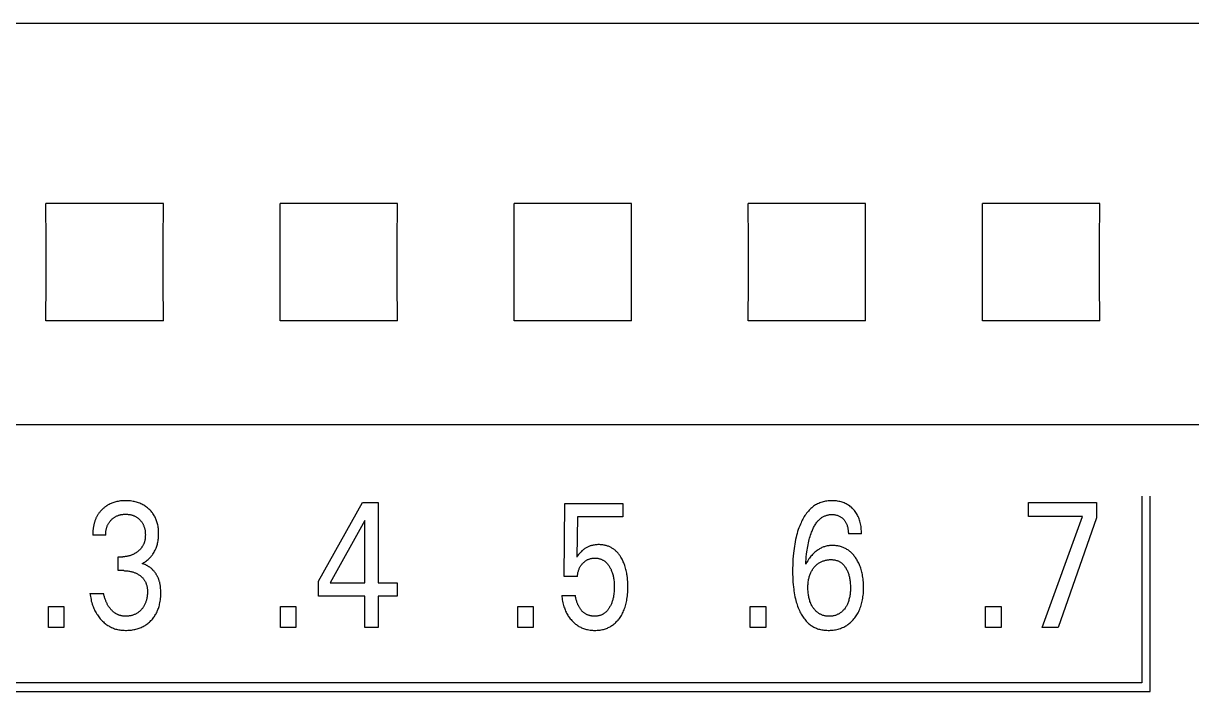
# Model space of a CAD drawing. Extents: x 867151 to 1787449, y -2071112 to -1028603.
# Drawn here: x 871172.4 to 871187.38, y -1032649.93 to -1032641.38 of the extents above; entities that cross this region are included whole.
import ezdxf

# ---------------------------------------------------------------- set-up
doc = ezdxf.new("R2010")
doc.units = 0
doc.header["$LTSCALE"] = 4
doc.header["$MEASUREMENT"] = 0
doc.layers.get('0').update_dxf_attribs({"linetype": 'CONTINUOUS'})
doc.layers.add('20000_FRONT_O', color=7, linetype='CONTINUOUS')

# ---------------------------------------------------------------- blocks, each defined once
blk = doc.blocks.new('CPU')
at = {"layer": '20000_FRONT_O', "color": 7, "linetype": 'Continuous'}
for p, q in [((82834.571, 11059.249), (82782.058, 11059.248)), ((82797.71, 11056.944), (82796.206, 11056.944)), ((82800.71, 11056.944), (82799.206, 11056.944)), ((82803.71, 11056.944), (82802.206, 11056.944)), ((82806.71, 11056.944), (82805.206, 11056.944)), ((82809.71, 11056.944), (82808.206, 11056.944)), ((82797.71, 11055.441), (82796.206, 11055.441)), ((82800.71, 11055.441), (82799.206, 11055.441)), ((82803.71, 11055.441), (82802.206, 11055.441)), ((82806.71, 11055.441), (82805.206, 11055.441)), ((82809.71, 11055.441), (82808.206, 11055.441)), ((82834.558, 11054.109), (82782.058, 11054.109)), ((82810.248, 11053.193), (82810.248, 11050.803)), ((82810.358, 11050.693), (82810.358, 11053.193)), ((82799.698, 11052.106), (82800.262, 11053.113)), ((82800.262, 11053.113), (82800.464, 11053.113)), ((82800.464, 11053.113), (82800.464, 11052.087)), ((82802.845, 11052.168), (82802.856, 11053.103)), ((82802.856, 11053.103), (82803.597, 11053.103)), ((82803.597, 11053.103), (82803.597, 11052.929)), ((82808.798, 11052.933), (82808.798, 11053.113)), ((82808.798, 11053.113), (82809.668, 11053.113)), ((82809.668, 11053.113), (82809.668, 11052.916)), ((82800.293, 11052.885), (82799.847, 11052.087)), ((82800.293, 11052.087), (82800.293, 11052.885)), ((82803.017, 11052.929), (82803.007, 11052.414)), ((82803.597, 11052.929), (82803.017, 11052.929)), ((82809.488, 11052.933), (82808.798, 11052.933)), ((82808.972, 11051.513), (82809.488, 11052.933)), ((82809.668, 11052.916), (82809.178, 11051.513)), ((82796.972, 11052.696), (82796.806, 11052.696)), ((82806.657, 11052.712), (82806.489, 11052.712)), ((82797.132, 11052.241), (82797.132, 11052.42)), ((82797.132, 11052.42), (82797.189, 11052.42)), ((82797.202, 11052.241), (82797.132, 11052.241)), ((82799.698, 11051.913), (82799.698, 11052.106)), ((82803.017, 11052.168), (82802.845, 11052.168)), ((82796.769, 11051.949), (82796.944, 11051.949)), ((82799.847, 11052.087), (82800.293, 11052.087)), ((82800.464, 11052.087), (82800.706, 11052.087)), ((82800.706, 11052.087), (82800.706, 11051.913)), ((82800.293, 11051.913), (82799.698, 11051.913)), ((82800.293, 11051.513), (82800.293, 11051.913)), ((82800.464, 11051.913), (82800.464, 11051.513)), ((82800.706, 11051.913), (82800.464, 11051.913)), ((82802.816, 11051.924), (82802.991, 11051.924)), ((82796.239, 11051.513), (82796.239, 11051.782)), ((82796.239, 11051.782), (82796.436, 11051.782)), ((82796.436, 11051.782), (82796.436, 11051.513)), ((82799.21, 11051.513), (82799.21, 11051.782)), ((82799.21, 11051.782), (82799.407, 11051.782)), ((82799.407, 11051.782), (82799.407, 11051.513)), ((82802.252, 11051.513), (82802.252, 11051.782)), ((82802.252, 11051.782), (82802.45, 11051.782)), ((82802.45, 11051.782), (82802.45, 11051.513)), ((82805.232, 11051.513), (82805.232, 11051.782)), ((82805.232, 11051.782), (82805.43, 11051.782)), ((82805.43, 11051.782), (82805.43, 11051.513)), ((82808.248, 11051.513), (82808.248, 11051.782)), ((82808.248, 11051.782), (82808.445, 11051.782)), ((82808.445, 11051.782), (82808.445, 11051.513)), ((82796.436, 11051.513), (82796.239, 11051.513)), ((82799.407, 11051.513), (82799.21, 11051.513)), ((82800.464, 11051.513), (82800.293, 11051.513)), ((82802.45, 11051.513), (82802.252, 11051.513)), ((82805.43, 11051.513), (82805.232, 11051.513)), ((82808.445, 11051.513), (82808.248, 11051.513)), ((82809.178, 11051.513), (82808.972, 11051.513)), ((82810.248, 11050.803), (82786.518, 11050.803)), ((82786.408, 11050.693), (82810.358, 11050.693))]:
    blk.add_line(p, q, dxfattribs=at)
for points in [[(82796.206, 11055.441), (82796.208, 11055.94), (82796.208, 11056.446), (82796.206, 11056.944)], [(82797.71, 11055.441), (82797.708, 11055.94), (82797.708, 11056.446), (82797.71, 11056.944)], [(82799.206, 11055.441), (82799.208, 11055.94), (82799.208, 11056.446), (82799.206, 11056.944)], [(82800.71, 11055.441), (82800.708, 11055.94), (82800.708, 11056.446), (82800.71, 11056.944)], [(82802.206, 11055.441), (82802.208, 11055.94), (82802.208, 11056.446), (82802.206, 11056.944)], [(82803.71, 11055.441), (82803.708, 11055.94), (82803.708, 11056.446), (82803.71, 11056.944)], [(82805.206, 11055.441), (82805.208, 11055.94), (82805.208, 11056.446), (82805.206, 11056.944)], [(82806.71, 11055.441), (82806.708, 11055.94), (82806.708, 11056.446), (82806.71, 11056.944)], [(82808.206, 11055.441), (82808.208, 11055.94), (82808.208, 11056.446), (82808.206, 11056.944)], [(82809.71, 11055.441), (82809.708, 11055.94), (82809.708, 11056.446), (82809.71, 11056.944)], [(82797.001, 11053.082), (82796.994, 11053.078), (82796.987, 11053.073), (82796.98, 11053.069), (82796.973, 11053.064), (82796.966, 11053.059), (82796.959, 11053.054), (82796.953, 11053.049), (82796.946, 11053.043), (82796.94, 11053.038), (82796.934, 11053.032), (82796.928, 11053.026), (82796.922, 11053.021), (82796.916, 11053.015), (82796.91, 11053.009), (82796.905, 11053.003), (82796.9, 11052.996), (82796.895, 11052.99), (82796.889, 11052.984), (82796.885, 11052.977), (82796.88, 11052.97), (82796.875, 11052.964), (82796.871, 11052.957), (82796.867, 11052.95), (82796.862, 11052.943), (82796.858, 11052.935), (82796.854, 11052.928), (82796.851, 11052.92), (82796.847, 11052.912), (82796.844, 11052.904), (82796.84, 11052.896), (82796.837, 11052.888), (82796.834, 11052.88), (82796.831, 11052.872), (82796.829, 11052.864), (82796.826, 11052.856), (82796.824, 11052.848), (82796.822, 11052.839), (82796.82, 11052.831), (82796.818, 11052.821), (82796.816, 11052.81), (82796.814, 11052.8), (82796.812, 11052.79), (82796.811, 11052.78), (82796.809, 11052.769), (82796.808, 11052.759), (82796.807, 11052.748), (82796.807, 11052.738), (82796.806, 11052.728), (82796.806, 11052.717), (82796.806, 11052.707), (82796.806, 11052.696)], [(82797.44, 11052.331), (82797.451, 11052.337), (82797.462, 11052.344), (82797.473, 11052.351), (82797.483, 11052.359), (82797.494, 11052.366), (82797.504, 11052.375), (82797.514, 11052.383), (82797.524, 11052.392), (82797.533, 11052.402), (82797.543, 11052.411), (82797.552, 11052.422), (82797.56, 11052.432), (82797.569, 11052.443), (82797.577, 11052.454), (82797.584, 11052.466), (82797.591, 11052.477), (82797.598, 11052.489), (82797.605, 11052.502), (82797.611, 11052.514), (82797.616, 11052.527), (82797.621, 11052.54), (82797.626, 11052.553), (82797.63, 11052.567), (82797.634, 11052.58), (82797.637, 11052.594), (82797.64, 11052.608), (82797.643, 11052.623), (82797.645, 11052.638), (82797.647, 11052.654), (82797.648, 11052.669), (82797.649, 11052.684), (82797.65, 11052.699), (82797.65, 11052.714), (82797.65, 11052.731), (82797.649, 11052.747), (82797.648, 11052.763), (82797.647, 11052.779), (82797.645, 11052.795), (82797.642, 11052.811), (82797.639, 11052.826), (82797.635, 11052.842), (82797.632, 11052.855), (82797.628, 11052.867), (82797.624, 11052.879), (82797.62, 11052.891), (82797.615, 11052.903), (82797.609, 11052.915), (82797.604, 11052.927), (82797.597, 11052.938), (82797.591, 11052.949), (82797.584, 11052.96), (82797.577, 11052.971), (82797.569, 11052.981), (82797.561, 11052.991), (82797.553, 11053.001), (82797.544, 11053.01), (82797.536, 11053.019), (82797.526, 11053.028), (82797.517, 11053.037), (82797.506, 11053.046), (82797.494, 11053.055), (82797.483, 11053.063), (82797.471, 11053.071), (82797.459, 11053.078), (82797.446, 11053.085), (82797.433, 11053.092), (82797.42, 11053.098), (82797.407, 11053.104), (82797.393, 11053.109), (82797.379, 11053.114), (82797.365, 11053.118), (82797.351, 11053.122), (82797.337, 11053.125), (82797.322, 11053.128), (82797.306, 11053.131), (82797.29, 11053.133), (82797.275, 11053.134), (82797.259, 11053.135), (82797.243, 11053.136), (82797.227, 11053.136), (82797.211, 11053.136), (82797.195, 11053.135), (82797.179, 11053.134), (82797.162, 11053.133), (82797.146, 11053.131), (82797.13, 11053.128), (82797.114, 11053.125), (82797.101, 11053.122), (82797.089, 11053.118), (82797.076, 11053.115), (82797.064, 11053.11), (82797.052, 11053.106), (82797.04, 11053.101), (82797.028, 11053.096), (82797.016, 11053.09), (82797.001, 11053.082)], [(82806.657, 11052.712), (82806.656, 11052.731), (82806.656, 11052.749), (82806.654, 11052.768), (82806.653, 11052.786), (82806.651, 11052.805), (82806.648, 11052.823), (82806.644, 11052.841), (82806.641, 11052.857), (82806.637, 11052.873), (82806.632, 11052.888), (82806.627, 11052.904), (82806.621, 11052.919), (82806.615, 11052.934), (82806.608, 11052.948), (82806.601, 11052.961), (82806.593, 11052.974), (82806.585, 11052.987), (82806.576, 11052.999), (82806.567, 11053.011), (82806.557, 11053.022), (82806.547, 11053.033), (82806.537, 11053.043), (82806.527, 11053.052), (82806.517, 11053.06), (82806.506, 11053.069), (82806.495, 11053.076), (82806.483, 11053.084), (82806.472, 11053.09), (82806.459, 11053.097), (82806.447, 11053.103), (82806.434, 11053.108), (82806.421, 11053.113), (82806.408, 11053.118), (82806.395, 11053.121), (82806.381, 11053.125), (82806.366, 11053.128), (82806.351, 11053.131), (82806.336, 11053.133), (82806.321, 11053.135), (82806.305, 11053.136), (82806.29, 11053.136), (82806.275, 11053.136), (82806.259, 11053.136), (82806.244, 11053.135), (82806.228, 11053.134), (82806.213, 11053.132), (82806.198, 11053.13), (82806.182, 11053.127), (82806.167, 11053.123), (82806.153, 11053.119), (82806.138, 11053.114), (82806.123, 11053.109), (82806.109, 11053.103), (82806.095, 11053.097), (82806.082, 11053.09), (82806.069, 11053.082), (82806.056, 11053.074), (82806.044, 11053.065), (82806.031, 11053.056), (82806.02, 11053.046), (82806.008, 11053.036), (82805.997, 11053.026), (82805.986, 11053.015), (82805.976, 11053.004), (82805.964, 11052.99), (82805.953, 11052.976), (82805.943, 11052.962), (82805.933, 11052.948), (82805.923, 11052.933), (82805.914, 11052.917), (82805.905, 11052.902), (82805.897, 11052.886), (82805.889, 11052.87), (82805.882, 11052.854), (82805.875, 11052.838), (82805.865, 11052.814), (82805.856, 11052.79), (82805.847, 11052.766), (82805.839, 11052.742), (82805.832, 11052.717), (82805.825, 11052.692), (82805.819, 11052.668), (82805.813, 11052.639), (82805.807, 11052.61), (82805.802, 11052.582), (82805.797, 11052.553), (82805.793, 11052.524), (82805.789, 11052.495), (82805.786, 11052.466), (82805.782, 11052.427), (82805.779, 11052.388), (82805.777, 11052.349), (82805.776, 11052.31), (82805.775, 11052.271), (82805.775, 11052.233), (82805.775, 11052.192)], [(82796.972, 11052.696), (82796.972, 11052.705), (82796.972, 11052.714), (82796.972, 11052.723), (82796.973, 11052.732), (82796.974, 11052.741), (82796.975, 11052.75), (82796.977, 11052.759), (82796.978, 11052.767), (82796.98, 11052.776), (82796.982, 11052.784), (82796.984, 11052.792), (82796.987, 11052.799), (82796.989, 11052.807), (82796.992, 11052.815), (82796.995, 11052.822), (82796.999, 11052.829), (82797.002, 11052.836), (82797.006, 11052.844), (82797.01, 11052.85), (82797.014, 11052.857), (82797.019, 11052.863), (82797.024, 11052.869), (82797.028, 11052.875), (82797.033, 11052.881), (82797.039, 11052.887), (82797.044, 11052.893), (82797.05, 11052.898), (82797.055, 11052.903), (82797.061, 11052.909), (82797.067, 11052.913), (82797.074, 11052.918), (82797.08, 11052.923), (82797.087, 11052.927), (82797.093, 11052.931), (82797.1, 11052.935), (82797.107, 11052.938), (82797.114, 11052.942), (82797.122, 11052.945), (82797.129, 11052.948), (82797.136, 11052.95), (82797.144, 11052.953), (82797.151, 11052.955), (82797.159, 11052.957), (82797.167, 11052.958), (82797.175, 11052.96), (82797.184, 11052.961), (82797.192, 11052.962), (82797.2, 11052.963), (82797.209, 11052.964), (82797.217, 11052.964), (82797.226, 11052.964), (82797.234, 11052.964), (82797.243, 11052.964), (82797.251, 11052.963), (82797.26, 11052.962), (82797.268, 11052.961), (82797.277, 11052.96), (82797.285, 11052.958), (82797.294, 11052.957), (82797.301, 11052.955), (82797.309, 11052.953), (82797.317, 11052.95), (82797.324, 11052.948), (82797.332, 11052.945), (82797.339, 11052.942), (82797.346, 11052.938), (82797.353, 11052.935), (82797.36, 11052.931), (82797.367, 11052.927), (82797.373, 11052.923), (82797.379, 11052.918), (82797.386, 11052.913), (82797.392, 11052.909), (82797.398, 11052.903), (82797.403, 11052.898), (82797.409, 11052.893), (82797.414, 11052.887), (82797.419, 11052.881), (82797.424, 11052.876), (82797.429, 11052.87), (82797.434, 11052.863), (82797.438, 11052.857), (82797.442, 11052.85), (82797.446, 11052.844), (82797.45, 11052.837), (82797.453, 11052.829), (82797.456, 11052.822), (82797.459, 11052.814), (82797.462, 11052.807), (82797.465, 11052.799), (82797.467, 11052.791), (82797.469, 11052.784), (82797.471, 11052.776), (82797.473, 11052.767), (82797.475, 11052.758), (82797.476, 11052.749), (82797.477, 11052.74), (82797.478, 11052.731), (82797.479, 11052.721), (82797.479, 11052.712), (82797.48, 11052.703), (82797.48, 11052.694)], [(82805.943, 11052.324), (82805.945, 11052.356), (82805.947, 11052.388), (82805.95, 11052.419), (82805.953, 11052.451), (82805.957, 11052.482), (82805.96, 11052.505), (82805.964, 11052.528), (82805.968, 11052.551), (82805.972, 11052.573), (82805.977, 11052.596), (82805.982, 11052.619), (82805.987, 11052.638), (82805.992, 11052.658), (82805.998, 11052.677), (82806.004, 11052.697), (82806.011, 11052.716), (82806.018, 11052.735), (82806.023, 11052.747), (82806.028, 11052.759), (82806.033, 11052.771), (82806.038, 11052.782), (82806.044, 11052.794), (82806.05, 11052.805), (82806.056, 11052.817), (82806.063, 11052.828), (82806.07, 11052.839), (82806.077, 11052.849), (82806.085, 11052.86), (82806.091, 11052.867), (82806.097, 11052.874), (82806.104, 11052.882), (82806.11, 11052.889), (82806.117, 11052.895), (82806.124, 11052.902), (82806.131, 11052.908), (82806.139, 11052.914), (82806.146, 11052.92), (82806.154, 11052.925), (82806.162, 11052.93), (82806.171, 11052.934), (82806.179, 11052.938), (82806.187, 11052.942), (82806.195, 11052.945), (82806.204, 11052.948), (82806.212, 11052.951), (82806.221, 11052.953), (82806.23, 11052.955), (82806.239, 11052.956), (82806.248, 11052.958), (82806.257, 11052.959), (82806.266, 11052.959), (82806.275, 11052.959), (82806.285, 11052.959), (82806.295, 11052.959), (82806.305, 11052.958), (82806.315, 11052.957), (82806.325, 11052.955), (82806.335, 11052.953), (82806.344, 11052.95), (82806.353, 11052.947), (82806.362, 11052.944), (82806.37, 11052.94), (82806.379, 11052.936), (82806.387, 11052.932), (82806.394, 11052.927), (82806.402, 11052.922), (82806.409, 11052.916), (82806.416, 11052.91), (82806.423, 11052.904), (82806.429, 11052.897), (82806.434, 11052.891), (82806.44, 11052.884), (82806.445, 11052.877), (82806.45, 11052.87), (82806.454, 11052.863), (82806.458, 11052.855), (82806.462, 11052.848), (82806.466, 11052.839), (82806.469, 11052.831), (82806.473, 11052.822), (82806.475, 11052.813), (82806.478, 11052.804), (82806.48, 11052.795), (82806.482, 11052.786), (82806.484, 11052.774), (82806.486, 11052.762), (82806.487, 11052.749), (82806.488, 11052.737), (82806.489, 11052.725), (82806.489, 11052.712)], [(82797.48, 11052.694), (82797.479, 11052.687), (82797.479, 11052.679), (82797.479, 11052.672), (82797.478, 11052.665), (82797.477, 11052.657), (82797.476, 11052.65), (82797.475, 11052.642), (82797.474, 11052.635), (82797.472, 11052.628), (82797.471, 11052.621), (82797.469, 11052.614), (82797.467, 11052.607), (82797.465, 11052.601), (82797.463, 11052.595), (82797.461, 11052.589), (82797.458, 11052.584), (82797.455, 11052.578), (82797.453, 11052.572), (82797.45, 11052.566), (82797.447, 11052.561), (82797.443, 11052.555), (82797.44, 11052.55), (82797.436, 11052.544), (82797.433, 11052.539), (82797.429, 11052.534), (82797.425, 11052.528), (82797.42, 11052.523), (82797.416, 11052.518), (82797.412, 11052.514), (82797.407, 11052.509), (82797.402, 11052.504), (82797.398, 11052.5), (82797.393, 11052.495), (82797.388, 11052.491), (82797.383, 11052.487), (82797.377, 11052.482), (82797.372, 11052.478), (82797.366, 11052.474), (82797.36, 11052.47), (82797.354, 11052.466), (82797.348, 11052.463), (82797.342, 11052.459), (82797.336, 11052.456), (82797.33, 11052.452), (82797.324, 11052.449), (82797.317, 11052.446), (82797.31, 11052.443), (82797.303, 11052.44), (82797.296, 11052.438), (82797.289, 11052.435), (82797.282, 11052.433), (82797.274, 11052.431), (82797.267, 11052.429), (82797.26, 11052.427), (82797.252, 11052.426), (82797.244, 11052.424), (82797.236, 11052.423), (82797.229, 11052.422), (82797.221, 11052.421), (82797.213, 11052.42), (82797.205, 11052.42), (82797.197, 11052.42), (82797.189, 11052.42)], [(82803.658, 11052.149), (82803.654, 11052.178), (82803.652, 11052.194), (82803.649, 11052.21), (82803.646, 11052.226), (82803.642, 11052.242), (82803.638, 11052.258), (82803.634, 11052.274), (82803.629, 11052.29), (82803.624, 11052.305), (82803.62, 11052.318), (82803.615, 11052.33), (82803.61, 11052.342), (82803.605, 11052.355), (82803.6, 11052.367), (82803.594, 11052.378), (82803.588, 11052.39), (82803.581, 11052.402), (82803.574, 11052.413), (82803.569, 11052.422), (82803.563, 11052.431), (82803.557, 11052.44), (82803.55, 11052.448), (82803.543, 11052.457), (82803.537, 11052.465), (82803.529, 11052.473), (82803.522, 11052.481), (82803.514, 11052.488), (82803.507, 11052.495), (82803.499, 11052.502), (82803.491, 11052.509), (82803.483, 11052.515), (82803.475, 11052.52), (82803.466, 11052.526), (82803.458, 11052.531), (82803.449, 11052.536), (82803.44, 11052.541), (82803.432, 11052.545), (82803.422, 11052.549), (82803.413, 11052.553), (82803.404, 11052.556), (82803.394, 11052.559), (82803.384, 11052.562), (82803.374, 11052.565), (82803.363, 11052.567), (82803.353, 11052.569), (82803.343, 11052.57), (82803.332, 11052.572), (82803.322, 11052.573), (82803.311, 11052.573), (82803.301, 11052.574), (82803.29, 11052.574), (82803.279, 11052.574), (82803.267, 11052.573), (82803.255, 11052.572), (82803.243, 11052.571), (82803.232, 11052.569), (82803.22, 11052.567), (82803.208, 11052.565), (82803.199, 11052.563), (82803.19, 11052.56), (82803.181, 11052.557), (82803.172, 11052.554), (82803.163, 11052.55), (82803.154, 11052.547), (82803.145, 11052.542), (82803.136, 11052.538), (82803.128, 11052.533), (82803.12, 11052.528), (82803.112, 11052.523), (82803.104, 11052.518), (82803.096, 11052.512), (82803.089, 11052.506), (82803.082, 11052.5), (82803.075, 11052.493), (82803.064, 11052.483), (82803.054, 11052.472), (82803.042, 11052.459), (82803.031, 11052.446), (82803.019, 11052.43), (82803.007, 11052.414)], [(82806.683, 11052.056), (82806.683, 11052.076), (82806.681, 11052.095), (82806.68, 11052.115), (82806.678, 11052.135), (82806.675, 11052.155), (82806.672, 11052.174), (82806.669, 11052.19), (82806.666, 11052.207), (82806.662, 11052.223), (82806.658, 11052.239), (82806.654, 11052.255), (82806.649, 11052.271), (82806.643, 11052.286), (82806.637, 11052.302), (82806.632, 11052.314), (82806.627, 11052.327), (82806.621, 11052.339), (82806.615, 11052.351), (82806.608, 11052.363), (82806.602, 11052.375), (82806.595, 11052.387), (82806.587, 11052.398), (82806.579, 11052.409), (82806.572, 11052.419), (82806.565, 11052.428), (82806.558, 11052.438), (82806.55, 11052.447), (82806.542, 11052.455), (82806.534, 11052.464), (82806.525, 11052.472), (82806.516, 11052.48), (82806.507, 11052.488), (82806.498, 11052.495), (82806.489, 11052.502), (82806.48, 11052.508), (82806.471, 11052.514), (82806.461, 11052.52), (82806.451, 11052.525), (82806.441, 11052.53), (82806.431, 11052.535), (82806.421, 11052.539), (82806.41, 11052.543), (82806.4, 11052.547), (82806.388, 11052.55), (82806.377, 11052.553), (82806.366, 11052.556), (82806.354, 11052.558), (82806.342, 11052.56), (82806.331, 11052.561), (82806.319, 11052.562), (82806.307, 11052.563), (82806.295, 11052.564), (82806.284, 11052.564), (82806.272, 11052.563), (82806.261, 11052.563), (82806.249, 11052.562), (82806.238, 11052.56), (82806.227, 11052.559), (82806.216, 11052.557), (82806.204, 11052.554), (82806.193, 11052.551), (82806.182, 11052.548), (82806.172, 11052.545), (82806.161, 11052.54), (82806.15, 11052.536), (82806.14, 11052.531), (82806.129, 11052.526), (82806.119, 11052.52), (82806.109, 11052.514), (82806.1, 11052.508), (82806.09, 11052.501), (82806.081, 11052.494), (82806.072, 11052.487), (82806.06, 11052.478), (82806.05, 11052.468), (82806.039, 11052.458), (82806.029, 11052.447), (82806.019, 11052.437), (82806.01, 11052.426), (82806.001, 11052.414), (82805.992, 11052.403), (82805.983, 11052.391), (82805.968, 11052.369), (82805.954, 11052.346), (82805.948, 11052.336), (82805.943, 11052.324)], [(82803.017, 11052.168), (82803.017, 11052.178), (82803.019, 11052.187), (82803.02, 11052.197), (82803.022, 11052.207), (82803.024, 11052.216), (82803.026, 11052.226), (82803.029, 11052.235), (82803.031, 11052.244), (82803.034, 11052.252), (82803.038, 11052.261), (82803.041, 11052.269), (82803.045, 11052.277), (82803.049, 11052.285), (82803.053, 11052.293), (82803.058, 11052.3), (82803.062, 11052.307), (82803.067, 11052.314), (82803.073, 11052.321), (82803.078, 11052.328), (82803.084, 11052.334), (82803.09, 11052.34), (82803.096, 11052.346), (82803.102, 11052.351), (82803.108, 11052.356), (82803.114, 11052.361), (82803.12, 11052.366), (82803.127, 11052.37), (82803.134, 11052.374), (82803.14, 11052.378), (82803.147, 11052.382), (82803.154, 11052.385), (82803.161, 11052.388), (82803.169, 11052.39), (82803.176, 11052.393), (82803.184, 11052.395), (82803.191, 11052.397), (82803.199, 11052.398), (82803.207, 11052.399), (82803.215, 11052.4), (82803.223, 11052.401), (82803.232, 11052.401), (82803.24, 11052.402), (82803.247, 11052.401), (82803.255, 11052.401), (82803.263, 11052.401), (82803.27, 11052.4), (82803.278, 11052.399), (82803.286, 11052.397), (82803.293, 11052.396), (82803.3, 11052.394), (82803.308, 11052.392), (82803.315, 11052.389), (82803.322, 11052.387), (82803.329, 11052.384), (82803.335, 11052.381), (82803.342, 11052.377), (82803.348, 11052.374), (82803.354, 11052.37), (82803.361, 11052.366), (82803.367, 11052.361), (82803.372, 11052.357), (82803.378, 11052.352), (82803.385, 11052.346), (82803.391, 11052.34), (82803.397, 11052.333), (82803.403, 11052.327), (82803.408, 11052.32), (82803.414, 11052.313), (82803.419, 11052.305), (82803.424, 11052.298), (82803.428, 11052.29), (82803.433, 11052.282), (82803.438, 11052.273), (82803.443, 11052.264), (82803.447, 11052.255), (82803.451, 11052.246), (82803.455, 11052.236), (82803.459, 11052.227), (82803.462, 11052.217), (82803.466, 11052.205), (82803.47, 11052.193), (82803.473, 11052.181), (82803.476, 11052.169), (82803.478, 11052.157), (82803.48, 11052.144), (82803.482, 11052.132), (82803.484, 11052.118), (82803.486, 11052.104), (82803.487, 11052.089), (82803.488, 11052.075), (82803.489, 11052.061), (82803.489, 11052.047), (82803.489, 11052.033), (82803.489, 11052.017), (82803.489, 11052.001), (82803.488, 11051.985), (82803.487, 11051.969), (82803.485, 11051.953)], [(82797.672, 11052.046), (82797.67, 11052.054), (82797.669, 11052.061), (82797.668, 11052.069), (82797.666, 11052.077), (82797.664, 11052.084), (82797.663, 11052.092), (82797.661, 11052.1), (82797.658, 11052.107), (82797.656, 11052.115), (82797.654, 11052.122), (82797.651, 11052.13), (82797.648, 11052.136), (82797.646, 11052.143), (82797.643, 11052.149), (82797.64, 11052.156), (82797.637, 11052.162), (82797.634, 11052.168), (82797.631, 11052.175), (82797.627, 11052.181), (82797.624, 11052.187), (82797.62, 11052.193), (82797.616, 11052.199), (82797.612, 11052.205), (82797.608, 11052.21), (82797.604, 11052.216), (82797.6, 11052.222), (82797.596, 11052.227), (82797.591, 11052.233), (82797.586, 11052.238), (82797.582, 11052.243), (82797.577, 11052.249), (82797.572, 11052.254), (82797.567, 11052.258), (82797.562, 11052.263), (82797.557, 11052.267), (82797.552, 11052.272), (82797.547, 11052.276), (82797.541, 11052.28), (82797.536, 11052.284), (82797.53, 11052.288), (82797.525, 11052.292), (82797.519, 11052.296), (82797.513, 11052.299), (82797.508, 11052.303), (82797.502, 11052.306), (82797.496, 11052.309), (82797.49, 11052.312), (82797.484, 11052.315), (82797.478, 11052.318), (82797.471, 11052.321), (82797.465, 11052.323), (82797.459, 11052.325), (82797.452, 11052.327), (82797.446, 11052.329), (82797.44, 11052.331)], [(82806.438, 11051.75), (82806.432, 11051.743), (82806.426, 11051.736), (82806.42, 11051.729), (82806.413, 11051.722), (82806.406, 11051.716), (82806.399, 11051.709), (82806.391, 11051.704), (82806.384, 11051.699), (82806.377, 11051.694), (82806.37, 11051.69), (82806.363, 11051.685), (82806.355, 11051.682), (82806.347, 11051.678), (82806.339, 11051.675), (82806.332, 11051.672), (82806.323, 11051.669), (82806.314, 11051.666), (82806.304, 11051.664), (82806.294, 11051.662), (82806.284, 11051.66), (82806.274, 11051.659), (82806.263, 11051.658), (82806.253, 11051.658), (82806.243, 11051.658), (82806.233, 11051.658), (82806.223, 11051.658), (82806.213, 11051.659), (82806.202, 11051.66), (82806.193, 11051.662), (82806.183, 11051.664), (82806.173, 11051.666), (82806.163, 11051.669), (82806.155, 11051.672), (82806.147, 11051.675), (82806.139, 11051.678), (82806.132, 11051.682), (82806.124, 11051.686), (82806.117, 11051.69), (82806.11, 11051.694), (82806.103, 11051.699), (82806.096, 11051.704), (82806.088, 11051.71), (82806.08, 11051.717), (82806.073, 11051.724), (82806.066, 11051.731), (82806.059, 11051.738), (82806.053, 11051.746), (82806.046, 11051.754), (82806.041, 11051.762), (82806.035, 11051.771), (82806.029, 11051.779), (82806.024, 11051.788), (82806.019, 11051.797), (82806.014, 11051.807), (82806.01, 11051.816), (82806.006, 11051.825), (82806.002, 11051.835), (82805.997, 11051.847), (82805.993, 11051.859), (82805.99, 11051.872), (82805.986, 11051.884), (82805.983, 11051.897), (82805.981, 11051.91), (82805.978, 11051.922), (82805.976, 11051.937), (82805.974, 11051.951), (82805.973, 11051.966), (82805.972, 11051.98), (82805.971, 11051.995), (82805.971, 11052.009), (82805.971, 11052.024), (82805.971, 11052.039), (82805.971, 11052.054), (82805.972, 11052.069), (82805.974, 11052.084), (82805.975, 11052.098), (82805.977, 11052.113), (82805.98, 11052.128), (82805.982, 11052.139), (82805.985, 11052.15), (82805.988, 11052.162), (82805.991, 11052.173), (82805.995, 11052.184), (82805.999, 11052.195), (82806.003, 11052.205), (82806.008, 11052.216), (82806.013, 11052.226), (82806.018, 11052.235), (82806.023, 11052.244), (82806.029, 11052.254), (82806.034, 11052.263), (82806.041, 11052.271), (82806.047, 11052.28), (82806.054, 11052.288)], [(82806.054, 11052.288), (82806.061, 11052.296), (82806.068, 11052.303), (82806.075, 11052.31), (82806.082, 11052.316), (82806.09, 11052.323), (82806.098, 11052.329), (82806.106, 11052.335), (82806.114, 11052.34), (82806.122, 11052.346), (82806.131, 11052.35), (82806.14, 11052.355), (82806.149, 11052.359), (82806.158, 11052.363), (82806.167, 11052.366), (82806.177, 11052.369), (82806.186, 11052.372), (82806.196, 11052.374), (82806.207, 11052.377), (82806.217, 11052.378), (82806.228, 11052.38), (82806.238, 11052.381), (82806.249, 11052.382), (82806.259, 11052.382), (82806.27, 11052.382), (82806.28, 11052.382), (82806.289, 11052.381), (82806.298, 11052.381), (82806.308, 11052.379), (82806.317, 11052.378), (82806.326, 11052.376), (82806.335, 11052.373), (82806.344, 11052.37), (82806.352, 11052.368), (82806.359, 11052.365), (82806.366, 11052.361), (82806.373, 11052.357), (82806.38, 11052.353), (82806.387, 11052.349), (82806.394, 11052.345), (82806.4, 11052.34), (82806.406, 11052.335), (82806.414, 11052.328), (82806.421, 11052.322), (82806.427, 11052.315), (82806.433, 11052.307), (82806.44, 11052.3), (82806.445, 11052.292), (82806.451, 11052.284), (82806.456, 11052.276), (82806.462, 11052.266), (82806.467, 11052.256), (82806.472, 11052.246), (82806.477, 11052.236), (82806.481, 11052.226), (82806.485, 11052.215), (82806.489, 11052.205), (82806.493, 11052.193), (82806.497, 11052.181), (82806.5, 11052.169), (82806.503, 11052.157), (82806.505, 11052.145), (82806.507, 11052.133), (82806.509, 11052.121), (82806.511, 11052.105), (82806.513, 11052.089), (82806.514, 11052.073), (82806.515, 11052.056), (82806.516, 11052.04), (82806.516, 11052.024), (82806.516, 11052.009), (82806.515, 11051.994), (82806.515, 11051.98), (82806.514, 11051.965), (82806.512, 11051.95), (82806.51, 11051.936), (82806.508, 11051.921), (82806.506, 11051.908), (82806.503, 11051.896), (82806.5, 11051.883), (82806.497, 11051.87), (82806.493, 11051.858), (82806.489, 11051.846), (82806.485, 11051.833), (82806.481, 11051.824), (82806.477, 11051.814), (82806.472, 11051.805), (82806.468, 11051.796), (82806.463, 11051.787), (82806.457, 11051.778), (82806.452, 11051.769), (82806.446, 11051.761), (82806.438, 11051.75)], [(82797.202, 11052.241), (82797.213, 11052.24), (82797.224, 11052.24), (82797.235, 11052.239), (82797.245, 11052.239), (82797.256, 11052.237), (82797.267, 11052.236), (82797.278, 11052.234), (82797.288, 11052.232), (82797.297, 11052.23), (82797.307, 11052.228), (82797.317, 11052.225), (82797.326, 11052.222), (82797.336, 11052.219), (82797.345, 11052.215), (82797.354, 11052.212), (82797.363, 11052.208), (82797.371, 11052.203), (82797.38, 11052.199), (82797.388, 11052.194), (82797.396, 11052.189), (82797.404, 11052.184), (82797.411, 11052.179), (82797.417, 11052.174), (82797.423, 11052.169), (82797.429, 11052.164), (82797.435, 11052.159), (82797.44, 11052.153), (82797.446, 11052.148), (82797.451, 11052.142), (82797.456, 11052.136), (82797.461, 11052.129), (82797.465, 11052.123), (82797.469, 11052.116), (82797.473, 11052.11), (82797.477, 11052.103), (82797.481, 11052.096), (82797.484, 11052.089), (82797.487, 11052.082), (82797.49, 11052.075), (82797.492, 11052.067), (82797.495, 11052.06), (82797.497, 11052.051), (82797.499, 11052.041), (82797.501, 11052.032), (82797.503, 11052.023), (82797.504, 11052.013), (82797.505, 11052.004), (82797.505, 11051.994), (82797.506, 11051.985), (82797.506, 11051.975), (82797.506, 11051.963), (82797.506, 11051.952), (82797.505, 11051.94), (82797.504, 11051.928), (82797.503, 11051.916), (82797.501, 11051.905), (82797.499, 11051.893), (82797.497, 11051.881), (82797.495, 11051.872), (82797.493, 11051.863), (82797.49, 11051.854), (82797.487, 11051.845), (82797.484, 11051.836), (82797.481, 11051.828), (82797.478, 11051.819), (82797.474, 11051.811), (82797.47, 11051.802), (82797.466, 11051.795), (82797.461, 11051.787), (82797.457, 11051.78), (82797.452, 11051.772), (82797.447, 11051.765), (82797.441, 11051.758), (82797.436, 11051.751), (82797.43, 11051.745), (82797.424, 11051.738), (82797.418, 11051.732), (82797.411, 11051.726), (82797.405, 11051.72), (82797.398, 11051.714), (82797.391, 11051.708), (82797.383, 11051.703), (82797.376, 11051.698), (82797.368, 11051.693), (82797.36, 11051.689), (82797.352, 11051.685), (82797.344, 11051.681), (82797.336, 11051.678), (82797.328, 11051.675), (82797.319, 11051.672), (82797.31, 11051.669), (82797.302, 11051.667), (82797.292, 11051.664), (82797.283, 11051.662), (82797.273, 11051.661), (82797.263, 11051.66), (82797.254, 11051.659), (82797.244, 11051.658), (82797.234, 11051.658), (82797.225, 11051.658)], [(82802.816, 11051.924), (82802.818, 11051.905), (82802.82, 11051.887), (82802.823, 11051.868), (82802.826, 11051.849), (82802.83, 11051.831), (82802.834, 11051.812), (82802.839, 11051.794), (82802.844, 11051.78), (82802.849, 11051.766), (82802.854, 11051.751), (82802.859, 11051.738), (82802.865, 11051.724), (82802.871, 11051.71), (82802.878, 11051.697), (82802.885, 11051.684), (82802.893, 11051.671), (82802.9, 11051.659), (82802.908, 11051.648), (82802.917, 11051.636), (82802.925, 11051.625), (82802.935, 11051.614), (82802.944, 11051.603), (82802.954, 11051.593), (82802.963, 11051.584), (82802.973, 11051.575), (82802.983, 11051.566), (82802.993, 11051.558), (82803.004, 11051.55), (82803.014, 11051.542), (82803.025, 11051.535), (82803.036, 11051.528), (82803.048, 11051.522), (82803.059, 11051.516), (82803.071, 11051.51), (82803.083, 11051.505), (82803.095, 11051.501), (82803.107, 11051.496), (82803.119, 11051.493), (82803.132, 11051.489), (82803.147, 11051.486), (82803.162, 11051.483), (82803.178, 11051.48), (82803.193, 11051.479), (82803.209, 11051.477), (82803.224, 11051.476), (82803.24, 11051.476), (82803.254, 11051.476), (82803.268, 11051.477), (82803.281, 11051.478), (82803.295, 11051.479), (82803.309, 11051.481), (82803.323, 11051.483), (82803.336, 11051.486), (82803.35, 11051.489), (82803.363, 11051.493), (82803.376, 11051.497), (82803.388, 11051.502), (82803.4, 11051.506), (82803.412, 11051.512), (82803.423, 11051.517), (82803.435, 11051.523), (82803.446, 11051.53), (82803.457, 11051.537), (82803.468, 11051.544), (82803.479, 11051.552), (82803.489, 11051.561), (82803.499, 11051.57), (82803.509, 11051.579), (82803.519, 11051.588), (82803.528, 11051.598), (82803.537, 11051.608), (82803.545, 11051.619), (82803.554, 11051.629), (82803.563, 11051.642), (82803.572, 11051.656), (82803.58, 11051.669), (82803.588, 11051.683), (82803.595, 11051.697), (82803.602, 11051.711), (82803.609, 11051.726), (82803.615, 11051.74), (82803.621, 11051.757), (82803.627, 11051.773), (82803.632, 11051.79), (82803.637, 11051.806), (82803.641, 11051.823), (82803.645, 11051.84), (82803.649, 11051.857), (82803.652, 11051.874), (82803.655, 11051.896), (82803.658, 11051.919), (82803.66, 11051.941), (82803.662, 11051.963), (82803.663, 11051.986), (82803.664, 11052.008), (82803.664, 11052.031), (82803.664, 11052.054), (82803.663, 11052.078), (82803.662, 11052.102), (82803.66, 11052.125), (82803.658, 11052.149)], [(82805.775, 11052.192), (82805.776, 11052.16), (82805.777, 11052.127), (82805.779, 11052.095), (82805.782, 11052.063), (82805.785, 11052.03), (82805.788, 11052.005), (82805.792, 11051.981), (82805.796, 11051.956), (82805.8, 11051.931), (82805.805, 11051.906), (82805.811, 11051.882), (82805.817, 11051.858), (82805.822, 11051.839), (82805.827, 11051.821), (82805.833, 11051.803), (82805.839, 11051.785), (82805.846, 11051.767), (82805.853, 11051.749), (82805.861, 11051.732), (82805.869, 11051.714), (82805.876, 11051.7), (82805.884, 11051.686), (82805.892, 11051.672), (82805.901, 11051.658), (82805.909, 11051.644), (82805.919, 11051.631), (82805.929, 11051.618), (82805.939, 11051.606), (82805.949, 11051.594), (82805.961, 11051.582), (82805.97, 11051.573), (82805.98, 11051.564), (82805.99, 11051.556), (82806.001, 11051.548), (82806.011, 11051.54), (82806.022, 11051.533), (82806.034, 11051.526), (82806.045, 11051.519), (82806.057, 11051.513), (82806.069, 11051.508), (82806.081, 11051.503), (82806.094, 11051.498), (82806.107, 11051.494), (82806.12, 11051.49), (82806.133, 11051.487), (82806.147, 11051.484), (82806.16, 11051.482), (82806.174, 11051.48), (82806.188, 11051.478), (82806.202, 11051.477), (82806.215, 11051.477), (82806.229, 11051.476), (82806.246, 11051.476), (82806.262, 11051.477), (82806.278, 11051.478), (82806.294, 11051.48), (82806.31, 11051.482), (82806.326, 11051.485), (82806.342, 11051.488), (82806.358, 11051.492), (82806.372, 11051.497), (82806.387, 11051.502), (82806.401, 11051.507), (82806.415, 11051.513), (82806.429, 11051.519), (82806.442, 11051.526), (82806.455, 11051.533), (82806.468, 11051.541), (82806.481, 11051.55), (82806.493, 11051.559), (82806.505, 11051.568), (82806.517, 11051.578), (82806.528, 11051.589), (82806.539, 11051.6), (82806.55, 11051.611), (82806.56, 11051.623), (82806.57, 11051.635), (82806.58, 11051.648), (82806.589, 11051.661), (82806.598, 11051.675), (82806.606, 11051.689), (82806.614, 11051.703), (82806.622, 11051.718), (82806.629, 11051.732), (82806.636, 11051.749), (82806.642, 11051.765), (82806.648, 11051.782), (82806.653, 11051.798), (82806.658, 11051.815), (82806.663, 11051.832), (82806.667, 11051.85), (82806.67, 11051.867), (82806.673, 11051.887), (82806.676, 11051.906), (82806.679, 11051.926), (82806.681, 11051.946), (82806.682, 11051.966), (82806.683, 11051.986), (82806.684, 11052.006), (82806.684, 11052.026), (82806.683, 11052.056)], [(82796.769, 11051.949), (82796.772, 11051.93), (82796.775, 11051.91), (82796.779, 11051.891), (82796.783, 11051.871), (82796.787, 11051.852), (82796.793, 11051.833), (82796.798, 11051.814), (82796.803, 11051.799), (82796.809, 11051.784), (82796.814, 11051.77), (82796.82, 11051.755), (82796.827, 11051.741), (82796.834, 11051.727), (82796.841, 11051.713), (82796.849, 11051.699), (82796.856, 11051.686), (82796.865, 11051.674), (82796.873, 11051.661), (82796.882, 11051.649), (82796.891, 11051.637), (82796.901, 11051.626), (82796.911, 11051.615), (82796.921, 11051.604), (82796.931, 11051.594), (82796.941, 11051.584), (82796.952, 11051.575), (82796.963, 11051.565), (82796.974, 11051.557), (82796.986, 11051.548), (82796.998, 11051.54), (82797.01, 11051.533), (82797.021, 11051.526), (82797.034, 11051.52), (82797.046, 11051.514), (82797.058, 11051.508), (82797.071, 11051.503), (82797.084, 11051.498), (82797.097, 11051.494), (82797.11, 11051.49), (82797.124, 11051.487), (82797.138, 11051.484), (82797.152, 11051.482), (82797.166, 11051.48), (82797.18, 11051.478), (82797.194, 11051.477), (82797.209, 11051.477), (82797.223, 11051.476), (82797.238, 11051.476), (82797.254, 11051.477), (82797.269, 11051.478), (82797.285, 11051.479), (82797.3, 11051.481), (82797.315, 11051.483), (82797.33, 11051.486), (82797.345, 11051.489), (82797.359, 11051.492), (82797.373, 11051.496), (82797.386, 11051.5), (82797.4, 11051.505), (82797.413, 11051.51), (82797.426, 11051.515), (82797.439, 11051.521), (82797.451, 11051.528), (82797.464, 11051.534), (82797.476, 11051.541), (82797.487, 11051.549), (82797.499, 11051.557), (82797.51, 11051.565), (82797.521, 11051.574), (82797.531, 11051.583), (82797.541, 11051.592), (82797.551, 11051.602), (82797.561, 11051.612), (82797.57, 11051.622), (82797.579, 11051.633), (82797.587, 11051.644), (82797.595, 11051.655), (82797.603, 11051.666), (82797.61, 11051.678), (82797.617, 11051.69), (82797.624, 11051.703), (82797.63, 11051.716), (82797.636, 11051.729), (82797.641, 11051.743), (82797.646, 11051.757), (82797.651, 11051.77), (82797.655, 11051.784), (82797.659, 11051.798), (82797.662, 11051.813), (82797.666, 11051.831), (82797.669, 11051.849), (82797.672, 11051.867), (82797.674, 11051.886), (82797.676, 11051.904), (82797.677, 11051.922), (82797.677, 11051.941), (82797.677, 11051.959), (82797.677, 11051.977), (82797.677, 11051.994), (82797.675, 11052.011), (82797.674, 11052.029), (82797.672, 11052.046)], [(82797.225, 11051.658), (82797.218, 11051.658), (82797.211, 11051.658), (82797.204, 11051.659), (82797.198, 11051.659), (82797.191, 11051.66), (82797.184, 11051.661), (82797.177, 11051.662), (82797.171, 11051.663), (82797.164, 11051.665), (82797.157, 11051.667), (82797.152, 11051.668), (82797.146, 11051.67), (82797.14, 11051.672), (82797.134, 11051.675), (82797.129, 11051.677), (82797.123, 11051.679), (82797.118, 11051.682), (82797.113, 11051.685), (82797.107, 11051.688), (82797.102, 11051.691), (82797.097, 11051.694), (82797.091, 11051.698), (82797.085, 11051.702), (82797.08, 11051.706), (82797.074, 11051.71), (82797.069, 11051.715), (82797.063, 11051.72), (82797.058, 11051.724), (82797.053, 11051.729), (82797.048, 11051.734), (82797.043, 11051.739), (82797.038, 11051.745), (82797.033, 11051.751), (82797.028, 11051.757), (82797.023, 11051.764), (82797.018, 11051.77), (82797.013, 11051.777), (82797.009, 11051.783), (82797.005, 11051.79), (82797, 11051.797), (82796.996, 11051.804), (82796.992, 11051.812), (82796.988, 11051.819), (82796.984, 11051.827), (82796.981, 11051.835), (82796.977, 11051.843), (82796.974, 11051.851), (82796.971, 11051.859), (82796.967, 11051.867), (82796.964, 11051.877), (82796.961, 11051.887), (82796.957, 11051.897), (82796.954, 11051.908), (82796.952, 11051.918), (82796.949, 11051.928), (82796.947, 11051.939), (82796.944, 11051.949)], [(82803.485, 11051.953), (82803.482, 11051.933), (82803.481, 11051.922), (82803.479, 11051.911), (82803.477, 11051.9), (82803.474, 11051.89), (82803.472, 11051.879), (82803.469, 11051.868), (82803.466, 11051.857), (82803.463, 11051.847), (82803.459, 11051.837), (82803.456, 11051.827), (82803.452, 11051.818), (82803.448, 11051.809), (82803.444, 11051.799), (82803.439, 11051.79), (82803.434, 11051.781), (82803.429, 11051.772), (82803.425, 11051.765), (82803.421, 11051.758), (82803.416, 11051.752), (82803.411, 11051.745), (82803.406, 11051.738), (82803.401, 11051.732), (82803.396, 11051.726), (82803.391, 11051.72), (82803.385, 11051.714), (82803.379, 11051.709), (82803.374, 11051.704), (82803.368, 11051.7), (82803.363, 11051.696), (82803.357, 11051.692), (82803.352, 11051.688), (82803.346, 11051.685), (82803.34, 11051.681), (82803.334, 11051.678), (82803.328, 11051.675), (82803.322, 11051.673), (82803.316, 11051.67), (82803.308, 11051.668), (82803.301, 11051.666), (82803.293, 11051.664), (82803.286, 11051.662), (82803.278, 11051.661), (82803.271, 11051.66), (82803.263, 11051.659), (82803.255, 11051.658), (82803.247, 11051.658), (82803.24, 11051.658), (82803.232, 11051.658), (82803.225, 11051.658), (82803.218, 11051.658), (82803.21, 11051.659), (82803.203, 11051.66), (82803.196, 11051.661), (82803.189, 11051.662), (82803.181, 11051.664), (82803.174, 11051.665), (82803.167, 11051.667), (82803.16, 11051.67), (82803.154, 11051.672), (82803.147, 11051.674), (82803.14, 11051.677), (82803.134, 11051.68), (82803.127, 11051.684), (82803.121, 11051.687), (82803.115, 11051.691), (82803.108, 11051.696), (82803.102, 11051.7), (82803.096, 11051.705), (82803.09, 11051.71), (82803.085, 11051.715), (82803.079, 11051.72), (82803.074, 11051.726), (82803.069, 11051.732), (82803.064, 11051.738), (82803.059, 11051.744), (82803.055, 11051.75), (82803.05, 11051.756), (82803.046, 11051.763), (82803.042, 11051.769), (82803.038, 11051.776), (82803.033, 11051.785), (82803.029, 11051.793), (82803.024, 11051.802), (82803.02, 11051.811), (82803.017, 11051.82), (82803.013, 11051.829), (82803.01, 11051.839), (82803.007, 11051.848), (82803.004, 11051.857), (82803.002, 11051.867), (82802.999, 11051.876), (82802.997, 11051.886), (82802.995, 11051.895), (82802.994, 11051.905), (82802.992, 11051.914), (82802.991, 11051.924)]]:
    blk.add_lwpolyline(points, dxfattribs=at)

msp = doc.modelspace()

# ---------------------------------------------------------------- block references
msp.add_blockref('CPU', (788376.488, -1043700.624))

doc.saveas('drawing.dxf')
